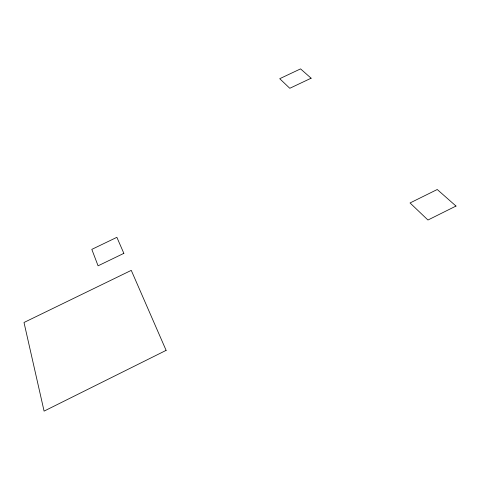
<?xml version="1.0" encoding="UTF-8"?>
<svg xmlns="http://www.w3.org/2000/svg" width="480" height="480" viewBox="0 0 480 480"><rect width="100%" height="100%" fill="white"/><g stroke="black" fill="none" stroke-linecap="round" stroke-linejoin="round"><path stroke-width="0.72" d="M166.116 350.364L44.088 411.114L24 322.488L131.268 270.366L166.116 350.364M456 206.058L427.944 220.026L410.046 202.956L437.244 189.504L456 206.058M123.858 253.35L98.076 265.818L91.818 249.378L116.874 237.324L123.858 253.35M311.118 78.204L289.788 88.29L279.726 78.696L300.558 68.886L311.118 78.204"/></g></svg>
